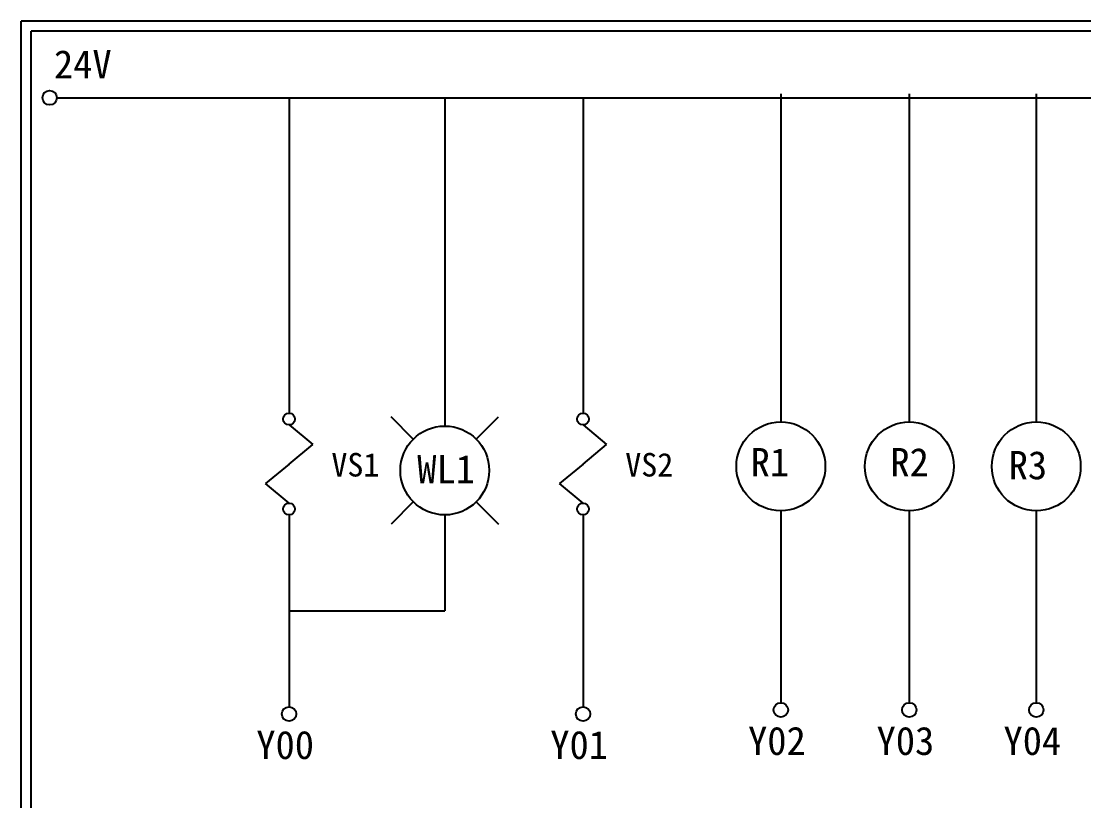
# Model space of a CAD drawing. Extents: x 889 to 1176, y 251 to 455.
# Drawn here: x 889.1 to 1024.4, y 355.8 to 455.2 of the extents above; entities that cross this region are included whole.
import ezdxf

# ---------------------------------------------------------------- set-up
doc = ezdxf.new("R2010")
doc.units = 0
doc.layers.get('0').update_dxf_attribs({"linetype": 'CONTINUOUS'})
doc.layers.add('圖框層', color=7, linetype='CONTINUOUS')
doc.layers.add('標尺寸層', color=3, linetype='CONTINUOUS')
doc.styles.add('STSL', font='KAIU.TTF')

msp = doc.modelspace()

# ---------------------------------------------------------------- linework, layer by layer
for p, q in [((939.02, 401.93), (936.19, 404.76)), ((947.03, 401.93), (949.86, 404.76)), ((939.02, 393.92), (936.19, 391.09)), ((947.03, 393.92), (949.86, 391.09))]:
    msp.add_line(p, q)
at = {"layer": '圖框層', "color": 7}
for p, q in [((1176.07, 455.16), (889.07, 455.16)), ((889.07, 251.2), (889.07, 455.16)), ((1174.82, 453.91), (890.32, 453.91)), ((890.32, 252.44), (890.32, 453.91))]:
    msp.add_line(p, q, dxfattribs=at)
at = {"layer": '標尺寸層', "color": 7}
for p, q in [((893.61, 445.42), (1171.21, 445.42)), ((923.19, 445.42), (923.19, 405.22)), ((943.03, 445.42), (943.03, 403.59)), ((960.64, 445.42), (960.64, 405.22)), ((985.84, 445.93), (985.84, 404.1)), ((1002.21, 445.93), (1002.21, 404.1)), ((1018.38, 445.93), (1018.38, 404.1)), ((923.19, 403.72), (926.2, 401.23)), ((960.64, 403.72), (963.64, 401.23)), ((923.19, 398.74), (926.2, 401.23)), ((960.64, 398.74), (963.64, 401.23)), ((923.19, 398.74), (920.19, 396.25)), ((960.64, 398.74), (957.63, 396.25)), ((923.19, 393.76), (920.19, 396.25)), ((960.64, 393.76), (957.63, 396.25)), ((985.84, 392.78), (985.84, 368.33)), ((1002.21, 392.78), (1002.21, 368.33)), ((1018.38, 392.78), (1018.38, 368.33)), ((923.19, 392.26), (923.19, 367.81)), ((943.03, 392.26), (943.03, 380.04)), ((960.64, 392.26), (960.64, 367.81))]:
    msp.add_line(p, q, dxfattribs=at)
at = {"layer": '標尺寸層'}
msp.add_line((923.19, 380.04), (943.03, 380.04), dxfattribs=at)
at = {"layer": '標尺寸層', "color": 7}
for centre, radius in [((892.69, 445.42), 0.92), ((923.19, 404.47), 0.751), ((960.64, 404.47), 0.751), ((943.03, 397.92), 5.66), ((985.84, 398.44), 5.66), ((1002.21, 398.44), 5.66), ((1018.38, 398.44), 5.66), ((923.19, 393.01), 0.751), ((960.64, 393.01), 0.751), ((985.84, 367.41), 0.92), ((1002.21, 367.41), 0.92), ((1018.38, 367.41), 0.92), ((923.19, 366.89), 0.92), ((960.64, 366.89), 0.92)]:
    msp.add_circle(centre, radius, dxfattribs=at)

# ---------------------------------------------------------------- texts
at = {"layer": '圖框層', "color": 4, "style": 'STSL'}
for s, height, p in [('24V', 3.6, (893.24, 447.88)), ('R1', 3.6, (981.99, 397.18)), ('R2', 3.6, (999.8, 397.18)), ('VS1', 3, (928.58, 397.15)), ('WL1', 3.6, (939.52, 396.29)), ('VS2', 3, (966.02, 397.15)), ('R3', 3.6, (1014.87, 396.8)), ('Y00', 3.6, (919.02, 361.15)), ('Y01', 3.6, (956.47, 361.15)), ('Y02', 3.6, (981.67, 361.67)), ('Y03', 3.6, (998.04, 361.67)), ('Y04', 3.6, (1014.21, 361.67))]:
    msp.add_text(s, height=height, dxfattribs=at).set_placement(p)

doc.saveas('drawing.dxf')
